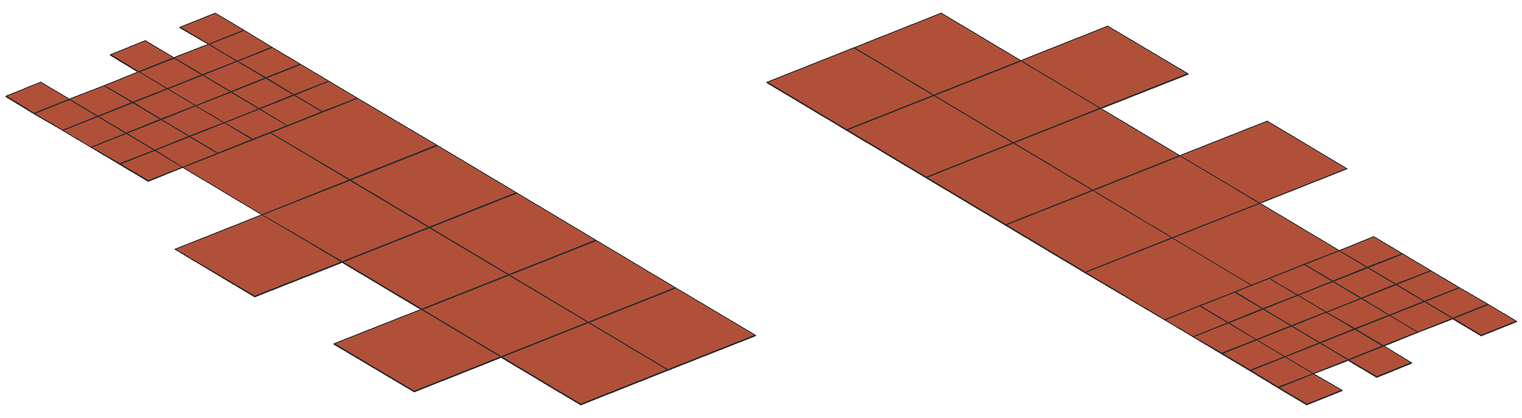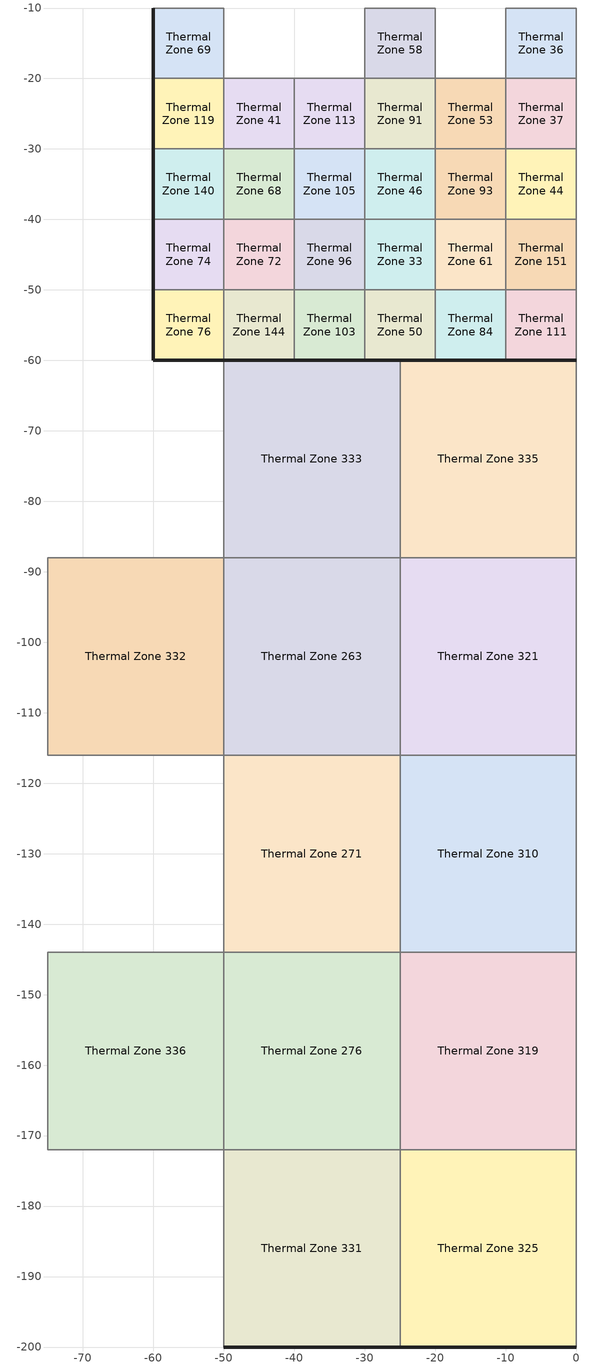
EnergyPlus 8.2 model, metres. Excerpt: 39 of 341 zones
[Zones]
Thermal Zone 103
 floor ground (ASHRAE 90.1-2004 ExtWall Mass ClimateZone 6): -40,-50 -30,-50 -30,-60 -40,-60 z-0.1
 wall outside (ASHRAE 90.1-2004 ExtWall Mass ClimateZone 6): -40,-60 -30,-60 z-0.1:0
 wall to Thermal Zone 96 (ASHRAE 90.1-2004 ExtWall Mass ClimateZone 6 Reversed): -30,-50 -40,-50 z-0.1:0
 wall to Thermal Zone 50 (ASHRAE 90.1-2004 ExtWall Mass ClimateZone 6): -30,-60 -30,-50 z-0.1:0
 wall to Thermal Zone 144 (ASHRAE 90.1-2004 ExtWall Mass ClimateZone 6 Reversed): -40,-50 -40,-60 z-0.1:0
 roof outside (ASHRAE 90.1-2004 ExtWall Mass ClimateZone 6): -40,-60 -30,-60 -30,-50 -40,-50 z0
Thermal Zone 105
 floor ground (ASHRAE 90.1-2004 ExtWall Mass ClimateZone 6): -40,-30 -30,-30 -30,-40 -40,-40 z-0.1
 wall to Thermal Zone 113 (ASHRAE 90.1-2004 ExtWall Mass ClimateZone 6 Reversed): -30,-30 -40,-30 z-0.1:0
 wall to Thermal Zone 46 (ASHRAE 90.1-2004 ExtWall Mass ClimateZone 6): -30,-40 -30,-30 z-0.1:0
 wall to Thermal Zone 96 (ASHRAE 90.1-2004 ExtWall Mass ClimateZone 6 Reversed): -40,-40 -30,-40 z-0.1:0
 wall to Thermal Zone 68 (ASHRAE 90.1-2004 ExtWall Mass ClimateZone 6 Reversed): -40,-30 -40,-40 z-0.1:0
 roof outside (ASHRAE 90.1-2004 ExtWall Mass ClimateZone 6): -40,-40 -30,-40 -30,-30 -40,-30 z0
Thermal Zone 111
 floor ground (ASHRAE 90.1-2004 ExtWall Mass ClimateZone 6): -10,-50 0,-50 0,-60 -10,-60 z-0.1
 wall outside (ASHRAE 90.1-2004 ExtWall Mass ClimateZone 6): -10,-60 0,-60 z-0.1:0
 wall to Thermal Zone 151 (ASHRAE 90.1-2004 ExtWall Mass ClimateZone 6 Reversed): 0,-50 -10,-50 z-0.1:0
 wall to Thermal Zone 95 (ASHRAE 90.1-2004 ExtWall Mass ClimateZone 6): 0,-60 0,-50 z-0.1:0
 wall to Thermal Zone 84 (ASHRAE 90.1-2004 ExtWall Mass ClimateZone 6 Reversed): -10,-50 -10,-60 z-0.1:0
 roof outside (ASHRAE 90.1-2004 ExtWall Mass ClimateZone 6): -10,-60 0,-60 0,-50 -10,-50 z0
Thermal Zone 113
 floor ground (ASHRAE 90.1-2004 ExtWall Mass ClimateZone 6): -40,-20 -30,-20 -30,-30 -40,-30 z-0.1
 wall to Thermal Zone 85 (ASHRAE 90.1-2004 ExtWall Mass ClimateZone 6 Reversed): -30,-20 -40,-20 z-0.1:0
 wall to Thermal Zone 91 (ASHRAE 90.1-2004 ExtWall Mass ClimateZone 6): -30,-30 -30,-20 z-0.1:0
 wall to Thermal Zone 41 (ASHRAE 90.1-2004 ExtWall Mass ClimateZone 6 Reversed): -40,-20 -40,-30 z-0.1:0
 roof outside (ASHRAE 90.1-2004 ExtWall Mass ClimateZone 6): -40,-30 -30,-30 -30,-20 -40,-20 z0
Thermal Zone 119
 floor ground (ASHRAE 90.1-2004 ExtWall Mass ClimateZone 6): -60,-20 -50,-20 -50,-30 -60,-30 z-0.1
 wall outside (ASHRAE 90.1-2004 ExtWall Mass ClimateZone 6): -60,-20 -60,-30 z-0.1:0
 wall to Thermal Zone 69 (ASHRAE 90.1-2004 ExtWall Mass ClimateZone 6 Reversed): -50,-20 -60,-20 z-0.1:0
 wall to Thermal Zone 41 (ASHRAE 90.1-2004 ExtWall Mass ClimateZone 6): -50,-30 -50,-20 z-0.1:0
 wall to Thermal Zone 140 (ASHRAE 90.1-2004 ExtWall Mass ClimateZone 6): -60,-30 -50,-30 z-0.1:0
 roof outside (ASHRAE 90.1-2004 ExtWall Mass ClimateZone 6): -60,-30 -50,-30 -50,-20 -60,-20 z0
Thermal Zone 140
 floor ground (ASHRAE 90.1-2004 ExtWall Mass ClimateZone 6): -60,-30 -50,-30 -50,-40 -60,-40 z-0.1
 wall outside (ASHRAE 90.1-2004 ExtWall Mass ClimateZone 6): -60,-30 -60,-40 z-0.1:0
 wall to Thermal Zone 68 (ASHRAE 90.1-2004 ExtWall Mass ClimateZone 6): -50,-40 -50,-30 z-0.1:0
 wall to Thermal Zone 74 (ASHRAE 90.1-2004 ExtWall Mass ClimateZone 6 Reversed): -60,-40 -50,-40 z-0.1:0
 roof outside (ASHRAE 90.1-2004 ExtWall Mass ClimateZone 6): -60,-40 -50,-40 -50,-30 -60,-30 z0
Thermal Zone 144
 floor ground (ASHRAE 90.1-2004 ExtWall Mass ClimateZone 6): -50,-50 -40,-50 -40,-60 -50,-60 z-0.1
 wall outside (ASHRAE 90.1-2004 ExtWall Mass ClimateZone 6): -50,-60 -40,-60 z-0.1:0
 wall to Thermal Zone 72 (ASHRAE 90.1-2004 ExtWall Mass ClimateZone 6 Reversed): -40,-50 -50,-50 z-0.1:0
 wall to Thermal Zone 76 (ASHRAE 90.1-2004 ExtWall Mass ClimateZone 6 Reversed): -50,-50 -50,-60 z-0.1:0
 roof outside (ASHRAE 90.1-2004 ExtWall Mass ClimateZone 6): -50,-60 -40,-60 -40,-50 -50,-50 z0
Thermal Zone 151
 floor ground (ASHRAE 90.1-2004 ExtWall Mass ClimateZone 6): -10,-40 0,-40 0,-50 -10,-50 z-0.1
 wall to Thermal Zone 44 (ASHRAE 90.1-2004 ExtWall Mass ClimateZone 6): 0,-40 -10,-40 z-0.1:0
 wall to Thermal Zone 52 (ASHRAE 90.1-2004 ExtWall Mass ClimateZone 6): 0,-50 0,-40 z-0.1:0
 wall to Thermal Zone 61 (ASHRAE 90.1-2004 ExtWall Mass ClimateZone 6 Reversed): -10,-40 -10,-50 z-0.1:0
 roof outside (ASHRAE 90.1-2004 ExtWall Mass ClimateZone 6): -10,-50 0,-50 0,-40 -10,-40 z0
Thermal Zone 263
 floor ground (ASHRAE 90.1-2004 ExtWall Mass ClimateZone 6): -50,-88 -25,-88 -25,-116 -50,-116 z-0.1
 wall to Thermal Zone 333 (ASHRAE 90.1-2004 ExtWall Mass ClimateZone 6 Reversed): -25,-88 -50,-88 z-0.1:0
 wall to Thermal Zone 321 (ASHRAE 90.1-2004 ExtWall Mass ClimateZone 6): -25,-116 -25,-88 z-0.1:0
 wall to Thermal Zone 271 (ASHRAE 90.1-2004 ExtWall Mass ClimateZone 6): -50,-116 -25,-116 z-0.1:0
 wall to Thermal Zone 332 (ASHRAE 90.1-2004 ExtWall Mass ClimateZone 6 Reversed): -50,-88 -50,-116 z-0.1:0
 roof outside (ASHRAE 90.1-2004 ExtWall Mass ClimateZone 6): -50,-116 -25,-116 -25,-88 -50,-88 z0
Thermal Zone 271
 floor ground (ASHRAE 90.1-2004 ExtWall Mass ClimateZone 6): -50,-116 -25,-116 -25,-144 -50,-144 z-0.1
 wall to Thermal Zone 310 (ASHRAE 90.1-2004 ExtWall Mass ClimateZone 6): -25,-144 -25,-116 z-0.1:0
 wall to Thermal Zone 276 (ASHRAE 90.1-2004 ExtWall Mass ClimateZone 6): -50,-144 -25,-144 z-0.1:0
 wall to Thermal Zone 320 (ASHRAE 90.1-2004 ExtWall Mass ClimateZone 6 Reversed): -50,-116 -50,-144 z-0.1:0
 roof outside (ASHRAE 90.1-2004 ExtWall Mass ClimateZone 6): -50,-144 -25,-144 -25,-116 -50,-116 z0
Thermal Zone 276
 floor ground (ASHRAE 90.1-2004 ExtWall Mass ClimateZone 6): -50,-144 -25,-144 -25,-172 -50,-172 z-0.1
 wall to Thermal Zone 319 (ASHRAE 90.1-2004 ExtWall Mass ClimateZone 6): -25,-172 -25,-144 z-0.1:0
 wall to Thermal Zone 331 (ASHRAE 90.1-2004 ExtWall Mass ClimateZone 6): -50,-172 -25,-172 z-0.1:0
 wall to Thermal Zone 336 (ASHRAE 90.1-2004 ExtWall Mass ClimateZone 6 Reversed): -50,-144 -50,-172 z-0.1:0
 roof outside (ASHRAE 90.1-2004 ExtWall Mass ClimateZone 6): -50,-172 -25,-172 -25,-144 -50,-144 z0
Thermal Zone 310
 floor ground (ASHRAE 90.1-2004 ExtWall Mass ClimateZone 6): -25,-116 0,-116 0,-144 -25,-144 z-0.1
 wall to Thermal Zone 321 (ASHRAE 90.1-2004 ExtWall Mass ClimateZone 6 Reversed): 0,-116 -25,-116 z-0.1:0
 wall to Thermal Zone 292 (ASHRAE 90.1-2004 ExtWall Mass ClimateZone 6): 0,-144 0,-116 z-0.1:0
 wall to Thermal Zone 319 (ASHRAE 90.1-2004 ExtWall Mass ClimateZone 6): -25,-144 0,-144 z-0.1:0
 roof outside (ASHRAE 90.1-2004 ExtWall Mass ClimateZone 6): -25,-144 0,-144 0,-116 -25,-116 z0
Thermal Zone 319
 floor ground (ASHRAE 90.1-2004 ExtWall Mass ClimateZone 6): -25,-144 0,-144 0,-172 -25,-172 z-0.1
 wall to Thermal Zone 280 (ASHRAE 90.1-2004 ExtWall Mass ClimateZone 6): 0,-172 0,-144 z-0.1:0
 wall to Thermal Zone 325 (ASHRAE 90.1-2004 ExtWall Mass ClimateZone 6): -25,-172 0,-172 z-0.1:0
 roof outside (ASHRAE 90.1-2004 ExtWall Mass ClimateZone 6): -25,-172 0,-172 0,-144 -25,-144 z0
Thermal Zone 321
 floor ground (ASHRAE 90.1-2004 ExtWall Mass ClimateZone 6): -25,-88 0,-88 0,-116 -25,-116 z-0.1
 wall to Thermal Zone 335 (ASHRAE 90.1-2004 ExtWall Mass ClimateZone 6 Reversed): 0,-88 -25,-88 z-0.1:0
 wall to Thermal Zone 328 (ASHRAE 90.1-2004 ExtWall Mass ClimateZone 6): 0,-116 0,-88 z-0.1:0
 roof outside (ASHRAE 90.1-2004 ExtWall Mass ClimateZone 6): -25,-116 0,-116 0,-88 -25,-88 z0
Thermal Zone 325
 floor ground (ASHRAE 90.1-2004 ExtWall Mass ClimateZone 6): -25,-172 0,-172 0,-200 -25,-200 z-0.1
 wall outside (ASHRAE 90.1-2004 ExtWall Mass ClimateZone 6): -25,-200 0,-200 z-0.1:0
 wall to Thermal Zone 270 (ASHRAE 90.1-2004 ExtWall Mass ClimateZone 6): 0,-200 0,-172 z-0.1:0
 wall to Thermal Zone 331 (ASHRAE 90.1-2004 ExtWall Mass ClimateZone 6 Reversed): -25,-172 -25,-200 z-0.1:0
 roof outside (ASHRAE 90.1-2004 ExtWall Mass ClimateZone 6): -25,-200 0,-200 0,-172 -25,-172 z0
Thermal Zone 33
 floor ground (ASHRAE 90.1-2004 ExtWall Mass ClimateZone 6): -30,-40 -20,-40 -20,-50 -30,-50 z-0.1
 wall to Thermal Zone 46 (ASHRAE 90.1-2004 ExtWall Mass ClimateZone 6): -20,-40 -30,-40 z-0.1:0
 wall to Thermal Zone 61 (ASHRAE 90.1-2004 ExtWall Mass ClimateZone 6): -20,-50 -20,-40 z-0.1:0
 wall to Thermal Zone 50 (ASHRAE 90.1-2004 ExtWall Mass ClimateZone 6): -30,-50 -20,-50 z-0.1:0
 wall to Thermal Zone 96 (ASHRAE 90.1-2004 ExtWall Mass ClimateZone 6 Reversed): -30,-40 -30,-50 z-0.1:0
 roof outside (ASHRAE 90.1-2004 ExtWall Mass ClimateZone 6): -30,-50 -20,-50 -20,-40 -30,-40 z0
Thermal Zone 331
 floor ground (ASHRAE 90.1-2004 ExtWall Mass ClimateZone 6): -50,-172 -25,-172 -25,-200 -50,-200 z-0.1
 wall outside (ASHRAE 90.1-2004 ExtWall Mass ClimateZone 6): -50,-200 -25,-200 z-0.1:0
 wall to Thermal Zone 323 (ASHRAE 90.1-2004 ExtWall Mass ClimateZone 6 Reversed): -50,-172 -50,-200 z-0.1:0
 roof outside (ASHRAE 90.1-2004 ExtWall Mass ClimateZone 6): -50,-200 -25,-200 -25,-172 -50,-172 z0
Thermal Zone 332
 floor ground (ASHRAE 90.1-2004 ExtWall Mass ClimateZone 6): -75,-88 -50,-88 -50,-116 -75,-116 z-0.1
 wall to Thermal Zone 281 (ASHRAE 90.1-2004 ExtWall Mass ClimateZone 6 Reversed): -50,-88 -75,-88 z-0.1:0
 wall to Thermal Zone 320 (ASHRAE 90.1-2004 ExtWall Mass ClimateZone 6): -75,-116 -50,-116 z-0.1:0
 wall to Thermal Zone 275 (ASHRAE 90.1-2004 ExtWall Mass ClimateZone 6 Reversed): -75,-88 -75,-116 z-0.1:0
 roof outside (ASHRAE 90.1-2004 ExtWall Mass ClimateZone 6): -75,-116 -50,-116 -50,-88 -75,-88 z0
Thermal Zone 333
 floor ground (ASHRAE 90.1-2004 ExtWall Mass ClimateZone 6): -50,-60 -25,-60 -25,-88 -50,-88 z-0.1
 wall outside (ASHRAE 90.1-2004 ExtWall Mass ClimateZone 6): -25,-60 -50,-60 z-0.1:0
 wall to Thermal Zone 335 (ASHRAE 90.1-2004 ExtWall Mass ClimateZone 6): -25,-88 -25,-60 z-0.1:0
 wall to Thermal Zone 281 (ASHRAE 90.1-2004 ExtWall Mass ClimateZone 6 Reversed): -50,-60 -50,-88 z-0.1:0
 roof outside (ASHRAE 90.1-2004 ExtWall Mass ClimateZone 6): -50,-88 -25,-88 -25,-60 -50,-60 z0
Thermal Zone 335
 floor ground (ASHRAE 90.1-2004 ExtWall Mass ClimateZone 6): -25,-60 0,-60 0,-88 -25,-88 z-0.1
 wall outside (ASHRAE 90.1-2004 ExtWall Mass ClimateZone 6): 0,-60 -25,-60 z-0.1:0
 wall to Thermal Zone 322 (ASHRAE 90.1-2004 ExtWall Mass ClimateZone 6): 0,-88 0,-60 z-0.1:0
 roof outside (ASHRAE 90.1-2004 ExtWall Mass ClimateZone 6): -25,-88 0,-88 0,-60 -25,-60 z0
Thermal Zone 336
 floor ground (ASHRAE 90.1-2004 ExtWall Mass ClimateZone 6): -75,-144 -50,-144 -50,-172 -75,-172 z-0.1
 wall to Thermal Zone 320 (ASHRAE 90.1-2004 ExtWall Mass ClimateZone 6 Reversed): -50,-144 -75,-144 z-0.1:0
 wall to Thermal Zone 323 (ASHRAE 90.1-2004 ExtWall Mass ClimateZone 6): -75,-172 -50,-172 z-0.1:0
 wall to Thermal Zone 337 (ASHRAE 90.1-2004 ExtWall Mass ClimateZone 6 Reversed): -75,-144 -75,-172 z-0.1:0
 roof outside (ASHRAE 90.1-2004 ExtWall Mass ClimateZone 6): -75,-172 -50,-172 -50,-144 -75,-144 z0
Thermal Zone 36
 floor ground (ASHRAE 90.1-2004 ExtWall Mass ClimateZone 6): -10,-10 0,-10 0,-20 -10,-20 z-0.1
 wall to Thermal Zone 34 (ASHRAE 90.1-2004 ExtWall Mass ClimateZone 6 Reversed): 0,-10 -10,-10 z-0.1:0
 wall to Thermal Zone 51 (ASHRAE 90.1-2004 ExtWall Mass ClimateZone 6): 0,-20 0,-10 z-0.1:0
 wall to Thermal Zone 37 (ASHRAE 90.1-2004 ExtWall Mass ClimateZone 6): -10,-20 0,-20 z-0.1:0
 wall to Thermal Zone 97 (ASHRAE 90.1-2004 ExtWall Mass ClimateZone 6 Reversed): -10,-10 -10,-20 z-0.1:0
 roof outside (ASHRAE 90.1-2004 ExtWall Mass ClimateZone 6): -10,-20 0,-20 0,-10 -10,-10 z0
Thermal Zone 37
 floor ground (ASHRAE 90.1-2004 ExtWall Mass ClimateZone 6): -10,-20 0,-20 0,-30 -10,-30 z-0.1
 wall to Thermal Zone 139 (ASHRAE 90.1-2004 ExtWall Mass ClimateZone 6): 0,-30 0,-20 z-0.1:0
 wall to Thermal Zone 44 (ASHRAE 90.1-2004 ExtWall Mass ClimateZone 6): -10,-30 0,-30 z-0.1:0
 wall to Thermal Zone 53 (ASHRAE 90.1-2004 ExtWall Mass ClimateZone 6 Reversed): -10,-20 -10,-30 z-0.1:0
 roof outside (ASHRAE 90.1-2004 ExtWall Mass ClimateZone 6): -10,-30 0,-30 0,-20 -10,-20 z0
Thermal Zone 41
 floor ground (ASHRAE 90.1-2004 ExtWall Mass ClimateZone 6): -50,-20 -40,-20 -40,-30 -50,-30 z-0.1
 wall to Thermal Zone 86 (ASHRAE 90.1-2004 ExtWall Mass ClimateZone 6 Reversed): -40,-20 -50,-20 z-0.1:0
 wall to Thermal Zone 68 (ASHRAE 90.1-2004 ExtWall Mass ClimateZone 6): -50,-30 -40,-30 z-0.1:0
 roof outside (ASHRAE 90.1-2004 ExtWall Mass ClimateZone 6): -50,-30 -40,-30 -40,-20 -50,-20 z0
Thermal Zone 44
 floor ground (ASHRAE 90.1-2004 ExtWall Mass ClimateZone 6): -10,-30 0,-30 0,-40 -10,-40 z-0.1
 wall to Thermal Zone 67 (ASHRAE 90.1-2004 ExtWall Mass ClimateZone 6): 0,-40 0,-30 z-0.1:0
 wall to Thermal Zone 93 (ASHRAE 90.1-2004 ExtWall Mass ClimateZone 6 Reversed): -10,-30 -10,-40 z-0.1:0
 roof outside (ASHRAE 90.1-2004 ExtWall Mass ClimateZone 6): -10,-40 0,-40 0,-30 -10,-30 z0
Thermal Zone 46
 floor ground (ASHRAE 90.1-2004 ExtWall Mass ClimateZone 6): -30,-30 -20,-30 -20,-40 -30,-40 z-0.1
 wall to Thermal Zone 91 (ASHRAE 90.1-2004 ExtWall Mass ClimateZone 6 Reversed): -20,-30 -30,-30 z-0.1:0
 wall to Thermal Zone 93 (ASHRAE 90.1-2004 ExtWall Mass ClimateZone 6): -20,-40 -20,-30 z-0.1:0
 roof outside (ASHRAE 90.1-2004 ExtWall Mass ClimateZone 6): -30,-40 -20,-40 -20,-30 -30,-30 z0
Thermal Zone 50
 floor ground (ASHRAE 90.1-2004 ExtWall Mass ClimateZone 6): -30,-50 -20,-50 -20,-60 -30,-60 z-0.1
 wall outside (ASHRAE 90.1-2004 ExtWall Mass ClimateZone 6): -30,-60 -20,-60 z-0.1:0
 wall to Thermal Zone 84 (ASHRAE 90.1-2004 ExtWall Mass ClimateZone 6): -20,-60 -20,-50 z-0.1:0
 roof outside (ASHRAE 90.1-2004 ExtWall Mass ClimateZone 6): -30,-60 -20,-60 -20,-50 -30,-50 z0
Thermal Zone 53
 floor ground (ASHRAE 90.1-2004 ExtWall Mass ClimateZone 6): -20,-20 -10,-20 -10,-30 -20,-30 z-0.1
 wall to Thermal Zone 97 (ASHRAE 90.1-2004 ExtWall Mass ClimateZone 6 Reversed): -10,-20 -20,-20 z-0.1:0
 wall to Thermal Zone 93 (ASHRAE 90.1-2004 ExtWall Mass ClimateZone 6): -20,-30 -10,-30 z-0.1:0
 wall to Thermal Zone 91 (ASHRAE 90.1-2004 ExtWall Mass ClimateZone 6 Reversed): -20,-20 -20,-30 z-0.1:0
 roof outside (ASHRAE 90.1-2004 ExtWall Mass ClimateZone 6): -20,-30 -10,-30 -10,-20 -20,-20 z0
Thermal Zone 58
 floor ground (ASHRAE 90.1-2004 ExtWall Mass ClimateZone 6): -30,-10 -20,-10 -20,-20 -30,-20 z-0.1
 wall to Thermal Zone 148 (ASHRAE 90.1-2004 ExtWall Mass ClimateZone 6 Reversed): -20,-10 -30,-10 z-0.1:0
 wall to Thermal Zone 97 (ASHRAE 90.1-2004 ExtWall Mass ClimateZone 6): -20,-20 -20,-10 z-0.1:0
 wall to Thermal Zone 91 (ASHRAE 90.1-2004 ExtWall Mass ClimateZone 6): -30,-20 -20,-20 z-0.1:0
 wall to Thermal Zone 85 (ASHRAE 90.1-2004 ExtWall Mass ClimateZone 6 Reversed): -30,-10 -30,-20 z-0.1:0
 roof outside (ASHRAE 90.1-2004 ExtWall Mass ClimateZone 6): -30,-20 -20,-20 -20,-10 -30,-10 z0
Thermal Zone 61
 floor ground (ASHRAE 90.1-2004 ExtWall Mass ClimateZone 6): -20,-40 -10,-40 -10,-50 -20,-50 z-0.1
 wall to Thermal Zone 93 (ASHRAE 90.1-2004 ExtWall Mass ClimateZone 6): -10,-40 -20,-40 z-0.1:0
 wall to Thermal Zone 84 (ASHRAE 90.1-2004 ExtWall Mass ClimateZone 6): -20,-50 -10,-50 z-0.1:0
 roof outside (ASHRAE 90.1-2004 ExtWall Mass ClimateZone 6): -20,-50 -10,-50 -10,-40 -20,-40 z0
Thermal Zone 68
 floor ground (ASHRAE 90.1-2004 ExtWall Mass ClimateZone 6): -50,-30 -40,-30 -40,-40 -50,-40 z-0.1
 wall to Thermal Zone 72 (ASHRAE 90.1-2004 ExtWall Mass ClimateZone 6 Reversed): -50,-40 -40,-40 z-0.1:0
 roof outside (ASHRAE 90.1-2004 ExtWall Mass ClimateZone 6): -50,-40 -40,-40 -40,-30 -50,-30 z0
Thermal Zone 69
 floor ground (ASHRAE 90.1-2004 ExtWall Mass ClimateZone 6): -60,-10 -50,-10 -50,-20 -60,-20 z-0.1
 wall outside (ASHRAE 90.1-2004 ExtWall Mass ClimateZone 6): -60,-10 -60,-20 z-0.1:0
 wall to Thermal Zone 108 (ASHRAE 90.1-2004 ExtWall Mass ClimateZone 6 Reversed): -50,-10 -60,-10 z-0.1:0
 wall to Thermal Zone 86 (ASHRAE 90.1-2004 ExtWall Mass ClimateZone 6): -50,-20 -50,-10 z-0.1:0
 roof outside (ASHRAE 90.1-2004 ExtWall Mass ClimateZone 6): -60,-20 -50,-20 -50,-10 -60,-10 z0
Thermal Zone 72
 floor ground (ASHRAE 90.1-2004 ExtWall Mass ClimateZone 6): -50,-40 -40,-40 -40,-50 -50,-50 z-0.1
 wall to Thermal Zone 96 (ASHRAE 90.1-2004 ExtWall Mass ClimateZone 6): -40,-50 -40,-40 z-0.1:0
 wall to Thermal Zone 74 (ASHRAE 90.1-2004 ExtWall Mass ClimateZone 6 Reversed): -50,-40 -50,-50 z-0.1:0
 roof outside (ASHRAE 90.1-2004 ExtWall Mass ClimateZone 6): -50,-50 -40,-50 -40,-40 -50,-40 z0
Thermal Zone 74
 floor ground (ASHRAE 90.1-2004 ExtWall Mass ClimateZone 6): -60,-40 -50,-40 -50,-50 -60,-50 z-0.1
 wall outside (ASHRAE 90.1-2004 ExtWall Mass ClimateZone 6): -60,-40 -60,-50 z-0.1:0
 wall to Thermal Zone 76 (ASHRAE 90.1-2004 ExtWall Mass ClimateZone 6): -60,-50 -50,-50 z-0.1:0
 roof outside (ASHRAE 90.1-2004 ExtWall Mass ClimateZone 6): -60,-50 -50,-50 -50,-40 -60,-40 z0
Thermal Zone 76
 floor ground (ASHRAE 90.1-2004 ExtWall Mass ClimateZone 6): -60,-50 -50,-50 -50,-60 -60,-60 z-0.1
 wall outside (ASHRAE 90.1-2004 ExtWall Mass ClimateZone 6): -60,-50 -60,-60 -50,-60 z-0.1:0
 roof outside (ASHRAE 90.1-2004 ExtWall Mass ClimateZone 6): -60,-60 -50,-60 -50,-50 -60,-50 z0
Thermal Zone 84
 floor ground (ASHRAE 90.1-2004 ExtWall Mass ClimateZone 6): -20,-50 -10,-50 -10,-60 -20,-60 z-0.1
 wall outside (ASHRAE 90.1-2004 ExtWall Mass ClimateZone 6): -20,-60 -10,-60 z-0.1:0
 roof outside (ASHRAE 90.1-2004 ExtWall Mass ClimateZone 6): -20,-60 -10,-60 -10,-50 -20,-50 z0
Thermal Zone 91
 floor ground (ASHRAE 90.1-2004 ExtWall Mass ClimateZone 6): -30,-20 -20,-20 -20,-30 -30,-30 z-0.1
 roof outside (ASHRAE 90.1-2004 ExtWall Mass ClimateZone 6): -30,-30 -20,-30 -20,-20 -30,-20 z0
Thermal Zone 93
 floor ground (ASHRAE 90.1-2004 ExtWall Mass ClimateZone 6): -20,-30 -10,-30 -10,-40 -20,-40 z-0.1
 roof outside (ASHRAE 90.1-2004 ExtWall Mass ClimateZone 6): -20,-40 -10,-40 -10,-30 -20,-30 z0
Thermal Zone 96
 floor ground (ASHRAE 90.1-2004 ExtWall Mass ClimateZone 6): -40,-40 -30,-40 -30,-50 -40,-50 z-0.1
 roof outside (ASHRAE 90.1-2004 ExtWall Mass ClimateZone 6): -40,-50 -30,-50 -30,-40 -40,-40 z0
[Building]
Building 1: North Axis {deg}=0; Solar Distribution=FullExteriorWithReflections
[Material] Thermal Absorptance=0.9
Name | Roughness | Thickness {m} | Conductivity {W/m-K} | Density {kg/m3} | Specific Heat {J/kg-K} | Solar Absorptance | Visible Absorptance
1/2IN Gypsum | Smooth | 0.0127 | 0.16 | 784.9 | 830 | 0.4 | 0.4
1IN Stucco | Smooth | 0.0253 | 0.6918 | 1858 | 837 | 0.92 | 0.92
8IN CONCRETE HW RefBldg | Rough | 0.2032 | 1.311 | 2240 | 836.8 | 0.7 | 0.7
Mass NonRes Wall Insulation-1.69 | MediumRough | 0.0623673 | 0.049 | 265 | 836.8 | 0.7 | 0.7
[Construction]
ASHRAE 90.1-2004 ExtWall Mass ClimateZone 6: 1IN Stucco, 8IN CONCRETE HW RefBldg, Mass NonRes Wall Insulation-1.69, 1/2IN Gypsum
ASHRAE 90.1-2004 ExtWall Mass ClimateZone 6 Reversed: 1/2IN Gypsum, Mass NonRes Wall Insulation-1.69, 8IN CONCRETE HW RefBldg, 1IN Stucco
[Zone]
Thermal Zone 103; Thermal Zone 105; Thermal Zone 111; Thermal Zone 113; Thermal Zone 119; Thermal Zone 140; Thermal Zone 144; Thermal Zone 151; Thermal Zone 263; Thermal Zone 271; Thermal Zone 276; Thermal Zone 310; Thermal Zone 319; Thermal Zone 321; Thermal Zone 325; Thermal Zone 33; Thermal Zone 331; Thermal Zone 332; Thermal Zone 333; Thermal Zone 335; Thermal Zone 336; Thermal Zone 36; Thermal Zone 37; Thermal Zone 41; Thermal Zone 44; Thermal Zone 46; Thermal Zone 50; Thermal Zone 53; Thermal Zone 58; Thermal Zone 61; Thermal Zone 68; Thermal Zone 69; Thermal Zone 72; Thermal Zone 74; Thermal Zone 76; Thermal Zone 84; Thermal Zone 91; Thermal Zone 93; Thermal Zone 96
